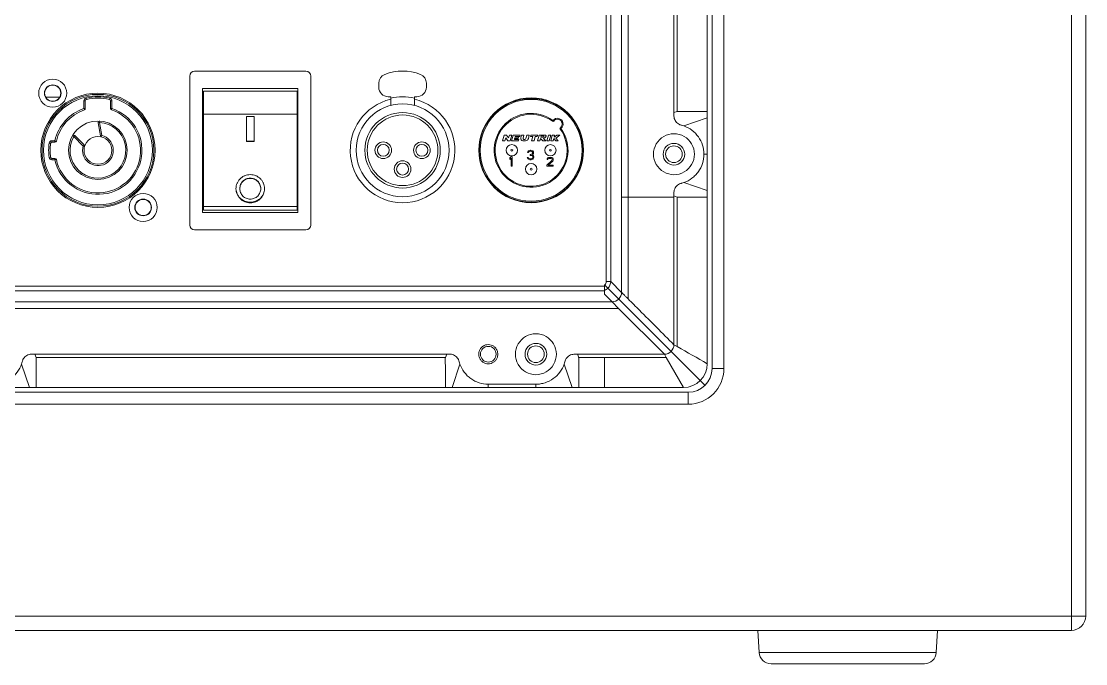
# Model space of a CAD drawing. Header units: millimetres. Extents: x 1177 to 4296, y 93 to 2298.
# Drawn here: x 2585.6 to 2809.2, y 1225.4 to 1360.4 of the extents above; entities that cross this region are included whole.
import ezdxf

# ---------------------------------------------------------------- set-up
doc = ezdxf.new("R2010")
doc.units = ezdxf.units.MM
doc.header["$LTSCALE"] = 0.1
doc.layers.get('0').update_dxf_attribs({"lineweight": 13})

msp = doc.modelspace()

# ---------------------------------------------------------------- linework, layer by layer
for p, q in [((2806.2, 1732.44), (2806.2, 1232.44)), ((2809.2, 1729.44), (2809.2, 1235.44)), ((2730.7, 1677.44), (2730.7, 1287.44)), ((2733.2, 1677.44), (2733.2, 1287.44)), ((2729.7, 1641.44), (2729.7, 1323.44)), ((2708.44, 1468.44), (2708.44, 1305.73)), ((2709.41, 1468.44), (2709.41, 1305.73)), ((2713.1, 1323.44), (2713.1, 1468.04)), ((2711.7, 1441.44), (2711.7, 1323.44)), ((2722.71, 1341.17), (2722.7, 1413.73)), ((2723.4, 1341.44), (2723.4, 1413.46)), ((2621, 1317.56), (2621, 1348.86)), ((2622, 1349.86), (2645.4, 1349.86)), ((2646.4, 1348.86), (2646.4, 1317.56)), ((2623.7, 1346.21), (2643.7, 1346.21)), ((2623.7, 1320.21), (2623.7, 1346.21)), ((2643.7, 1346.21), (2643.7, 1320.21)), ((2660.7, 1347.33), (2660.7, 1346.51)), ((2670.7, 1346.51), (2670.7, 1347.33)), ((2590.69, 1344.44), (2593.72, 1344.44)), ((2599.22, 1344.23), (2599.29, 1343.94)), ((2604.19, 1344.23), (2604.12, 1343.94)), ((2643.55, 1345.71), (2623.85, 1345.71)), ((2623.85, 1320.71), (2623.85, 1345.71)), ((2643.55, 1345.71), (2643.55, 1320.71)), ((2662.7, 1344.51), (2663.2, 1344.51)), ((2663.2, 1344.51), (2663.2, 1342.68)), ((2668.2, 1344.51), (2668.7, 1344.51)), ((2668.2, 1342.68), (2668.2, 1344.51)), ((2598.75, 1343.65), (2599.05, 1343.65)), ((2598.75, 1342.03), (2598.75, 1343.65)), ((2598.75, 1342.03), (2599.05, 1342.03)), ((2598.75, 1342.03), (2598.85, 1341.74)), ((2599.05, 1342.03), (2599.05, 1343.65)), ((2604.65, 1343.65), (2604.35, 1343.65)), ((2604.35, 1343.65), (2604.35, 1342.03)), ((2604.65, 1342.03), (2604.35, 1342.03)), ((2604.65, 1342.03), (2604.56, 1341.74)), ((2604.65, 1343.65), (2604.65, 1342.03)), ((2696.1, 1343.66), (2696.1, 1343.62)), ((2602.06, 1339.1), (2602.08, 1339.4)), ((2623.85, 1340.88), (2643.55, 1340.88)), ((2632.9, 1340.36), (2634.5, 1340.36)), ((2632.9, 1340.36), (2632.9, 1335.14)), ((2634.5, 1335.14), (2634.5, 1340.36)), ((2697.28, 1339.52), (2697.16, 1339.36)), ((2697.44, 1339.4), (2697.28, 1339.52)), ((2722.71, 1341.17), (2723.4, 1341.44)), ((2729.7, 1341.44), (2723.4, 1341.44)), ((2724.77, 1338.39), (2729.7, 1340.06)), ((2602.06, 1339.1), (2601.76, 1339.05)), ((2601.76, 1339.05), (2602.22, 1336.33)), ((2602.06, 1339.1), (2602.52, 1336.38)), ((2698.8, 1337.72), (2698.96, 1337.84)), ((2698.96, 1337.84), (2698.84, 1337.99)), ((2592.05, 1335.26), (2592.67, 1335.26)), ((2592.05, 1335.26), (2592.05, 1334.96)), ((2592.05, 1334.96), (2592.67, 1334.96)), ((2592.67, 1335.26), (2592.96, 1335.2)), ((2592.67, 1335.26), (2592.67, 1334.96)), ((2596.62, 1336.15), (2596.36, 1336.3)), ((2596.62, 1336.15), (2596.83, 1336.37)), ((2598.61, 1334.16), (2596.62, 1336.15)), ((2598.82, 1334.38), (2596.83, 1336.37)), ((2602.52, 1336.38), (2602.22, 1336.33)), ((2602.52, 1336.38), (2602.44, 1336.09)), ((2634.5, 1335.18), (2632.9, 1335.18)), ((2634.5, 1335.14), (2632.9, 1335.14)), ((2686.7, 1335.26), (2687.03, 1336.47)), ((2687.2, 1335.26), (2686.7, 1335.26)), ((2687.03, 1336.47), (2687.51, 1336.47)), ((2687.36, 1335.86), (2687.2, 1335.26)), ((2687.82, 1335.26), (2687.36, 1335.86)), ((2687.51, 1336.47), (2687.96, 1335.87)), ((2688.3, 1335.26), (2687.82, 1335.26)), ((2687.96, 1335.87), (2688.13, 1336.47)), ((2688.13, 1336.47), (2688.63, 1336.47)), ((2688.63, 1336.47), (2688.3, 1335.26)), ((2688.6, 1335.26), (2688.93, 1336.47)), ((2690.05, 1335.26), (2688.6, 1335.26)), ((2688.93, 1336.47), (2690.38, 1336.47)), ((2689.23, 1335.72), (2689.18, 1335.55)), ((2689.18, 1335.55), (2690.13, 1335.55)), ((2689.95, 1335.72), (2689.23, 1335.72)), ((2689.35, 1336.18), (2689.3, 1336.01)), ((2689.3, 1336.01), (2690.03, 1336.01)), ((2690.3, 1336.18), (2689.35, 1336.18)), ((2690.03, 1336.01), (2689.95, 1335.72)), ((2690.13, 1335.55), (2690.05, 1335.26)), ((2690.38, 1336.47), (2690.3, 1336.18)), ((2690.52, 1335.87), (2690.68, 1336.47)), ((2690.68, 1336.47), (2691.18, 1336.47)), ((2691.54, 1335.26), (2690.99, 1335.26)), ((2691.18, 1336.47), (2691, 1335.79)), ((2691.19, 1335.55), (2691.39, 1335.55)), ((2691.62, 1335.73), (2691.82, 1336.47)), ((2691.82, 1336.47), (2692.32, 1336.47)), ((2692.32, 1336.47), (2692.12, 1335.71)), ((2692.55, 1336.18), (2692.62, 1336.47)), ((2693.05, 1336.18), (2692.55, 1336.18)), ((2692.62, 1336.47), (2694.08, 1336.47)), ((2692.81, 1335.26), (2693.05, 1336.18)), ((2693.31, 1335.26), (2692.81, 1335.26)), ((2693.56, 1336.18), (2693.31, 1335.26)), ((2694, 1336.18), (2693.56, 1336.18)), ((2694.08, 1336.47), (2694, 1336.18)), ((2694.05, 1335.26), (2694.38, 1336.47)), ((2694.55, 1335.26), (2694.05, 1335.26)), ((2694.38, 1336.47), (2695.59, 1336.47)), ((2694.69, 1335.77), (2694.55, 1335.26)), ((2695.14, 1335.26), (2694.69, 1335.77)), ((2694.82, 1336.28), (2694.75, 1335.99)), ((2695.11, 1335.99), (2694.75, 1335.99)), ((2694.82, 1336.28), (2695.31, 1336.28)), ((2695.15, 1335.99), (2695.11, 1335.99)), ((2695.78, 1335.26), (2695.14, 1335.26)), ((2695.18, 1336), (2695.15, 1335.99)), ((2695.21, 1336), (2695.18, 1336)), ((2695.21, 1336), (2695.24, 1336.01)), ((2695.24, 1336.01), (2695.27, 1336.03)), ((2695.27, 1336.03), (2695.29, 1336.04)), ((2695.29, 1336.04), (2695.3, 1336.06)), ((2695.3, 1336.06), (2695.32, 1336.08)), ((2695.31, 1336.28), (2695.32, 1336.27)), ((2695.32, 1336.27), (2695.33, 1336.26)), ((2695.32, 1336.08), (2695.33, 1336.1)), ((2695.33, 1336.26), (2695.34, 1336.25)), ((2695.34, 1336.12), (2695.33, 1336.1)), ((2695.48, 1335.85), (2695.33, 1335.77)), ((2695.33, 1335.77), (2695.78, 1335.26)), ((2695.34, 1336.25), (2695.34, 1336.23)), ((2695.34, 1336.23), (2695.35, 1336.22)), ((2695.35, 1336.16), (2695.34, 1336.14)), ((2695.34, 1336.14), (2695.34, 1336.12)), ((2695.35, 1336.22), (2695.35, 1336.2)), ((2695.35, 1336.2), (2695.35, 1336.18)), ((2695.35, 1336.18), (2695.35, 1336.16)), ((2695.55, 1335.89), (2695.48, 1335.85)), ((2695.62, 1335.93), (2695.55, 1335.89)), ((2695.59, 1336.47), (2695.63, 1336.47)), ((2695.68, 1335.97), (2695.62, 1335.93)), ((2695.63, 1336.47), (2695.66, 1336.47)), ((2695.66, 1336.47), (2695.7, 1336.45)), ((2695.73, 1336.01), (2695.68, 1335.97)), ((2695.7, 1336.45), (2695.74, 1336.43)), ((2695.77, 1336.06), (2695.73, 1336.01)), ((2695.74, 1336.43), (2695.77, 1336.4)), ((2695.77, 1336.4), (2695.8, 1336.37)), ((2695.8, 1336.1), (2695.77, 1336.06)), ((2695.8, 1336.37), (2695.82, 1336.34)), ((2695.82, 1336.15), (2695.8, 1336.1)), ((2695.82, 1336.34), (2695.83, 1336.3)), ((2695.83, 1336.21), (2695.82, 1336.15)), ((2695.83, 1336.3), (2695.83, 1336.26)), ((2695.83, 1336.26), (2695.83, 1336.21)), ((2696.01, 1335.26), (2696.33, 1336.47)), ((2696.51, 1335.26), (2696.01, 1335.26)), ((2696.33, 1336.47), (2696.83, 1336.47)), ((2696.83, 1336.47), (2696.51, 1335.26)), ((2696.81, 1335.26), (2697.13, 1336.47)), ((2697.31, 1335.26), (2696.81, 1335.26)), ((2697.13, 1336.47), (2697.63, 1336.47)), ((2697.45, 1335.77), (2697.31, 1335.26)), ((2697.9, 1335.26), (2697.45, 1335.77)), ((2697.63, 1336.47), (2697.51, 1336)), ((2697.51, 1336), (2698.11, 1336.47)), ((2698.7, 1336.47), (2697.88, 1335.83)), ((2697.88, 1335.83), (2698.38, 1335.26)), ((2698.38, 1335.26), (2697.9, 1335.26)), ((2698.11, 1336.47), (2698.7, 1336.47)), ((2591.46, 1334.75), (2591.76, 1334.7)), ((2598.61, 1334.16), (2598.82, 1334.38)), ((2598.61, 1334.16), (2598.9, 1334.08)), ((2681.8, 1333.26), (2681.8, 1334.02)), ((2691.94, 1332.79), (2691.98, 1332.96)), ((2692.13, 1332.79), (2691.94, 1332.79)), ((2691.98, 1332.96), (2692.13, 1333.13)), ((2692.13, 1333.13), (2692.28, 1333.22)), ((2692.2, 1332.92), (2692.13, 1332.79)), ((2692.32, 1333.01), (2692.2, 1332.92)), ((2692.28, 1333.22), (2692.54, 1333.26)), ((2692.5, 1333.05), (2692.32, 1333.01)), ((2692.65, 1333.05), (2692.5, 1333.05)), ((2692.54, 1333.26), (2692.62, 1333.26)), ((2692.62, 1333.26), (2692.88, 1333.22)), ((2692.84, 1333.01), (2692.65, 1333.05)), ((2692.95, 1332.92), (2692.84, 1333.01)), ((2692.88, 1333.22), (2693.03, 1333.13)), ((2693.03, 1332.79), (2692.95, 1332.92)), ((2692.95, 1332.54), (2693.03, 1332.71)), ((2693.03, 1333.13), (2693.18, 1332.96)), ((2693.03, 1332.71), (2693.03, 1332.79)), ((2693.18, 1332.96), (2693.22, 1332.79)), ((2693.22, 1332.71), (2693.18, 1332.54)), ((2693.22, 1332.79), (2693.22, 1332.71)), ((2703.6, 1333.26), (2703.6, 1332.5)), ((2591.46, 1331.77), (2591.76, 1331.82)), ((2592.67, 1331.56), (2592.05, 1331.56)), ((2592.05, 1331.26), (2592.05, 1331.56)), ((2592.67, 1331.26), (2592.05, 1331.26)), ((2592.67, 1331.26), (2592.67, 1331.56)), ((2592.67, 1331.26), (2592.96, 1331.33)), ((2688.2, 1331.66), (2688.48, 1331.96)), ((2688.2, 1331.32), (2688.2, 1331.66)), ((2688.48, 1331.62), (2688.2, 1331.32)), ((2688.48, 1331.96), (2688.75, 1331.96)), ((2688.48, 1329.96), (2688.48, 1331.62)), ((2688.75, 1331.96), (2688.75, 1329.96)), ((2691.9, 1331.73), (2692.09, 1331.73)), ((2691.94, 1331.6), (2691.9, 1331.73)), ((2692.02, 1331.47), (2691.94, 1331.6)), ((2692.13, 1331.39), (2692.02, 1331.47)), ((2692.09, 1331.73), (2692.13, 1331.64)), ((2692.13, 1331.64), (2692.2, 1331.56)), ((2692.28, 1331.3), (2692.13, 1331.39)), ((2692.2, 1331.56), (2692.28, 1331.52)), ((2692.28, 1331.52), (2692.47, 1331.47)), ((2692.43, 1331.26), (2692.28, 1331.3)), ((2692.73, 1331.26), (2692.43, 1331.26)), ((2692.47, 1331.47), (2692.69, 1331.47)), ((2692.5, 1332.37), (2692.65, 1332.37)), ((2692.5, 1332.2), (2692.5, 1332.37)), ((2692.65, 1332.2), (2692.5, 1332.2)), ((2692.65, 1332.37), (2692.88, 1332.45)), ((2692.88, 1332.15), (2692.65, 1332.2)), ((2692.69, 1331.47), (2692.88, 1331.52)), ((2692.88, 1331.3), (2692.73, 1331.26)), ((2692.88, 1332.45), (2692.95, 1332.54)), ((2692.99, 1332.07), (2692.88, 1332.15)), ((2692.88, 1331.52), (2692.95, 1331.56)), ((2693.03, 1331.39), (2692.88, 1331.3)), ((2693.1, 1332.41), (2692.95, 1332.28)), ((2692.95, 1332.28), (2693.14, 1332.2)), ((2692.95, 1331.56), (2693.03, 1331.64)), ((2693.07, 1331.9), (2692.99, 1332.07)), ((2693.03, 1331.64), (2693.07, 1331.73)), ((2693.14, 1331.47), (2693.03, 1331.39)), ((2693.07, 1331.73), (2693.07, 1331.9)), ((2693.18, 1332.54), (2693.1, 1332.41)), ((2693.14, 1332.2), (2693.22, 1332.07)), ((2693.22, 1331.6), (2693.14, 1331.47)), ((2693.22, 1332.07), (2693.25, 1331.9)), ((2693.25, 1331.73), (2693.22, 1331.6)), ((2693.25, 1331.9), (2693.25, 1331.73)), ((2696, 1330.15), (2697.05, 1331.11)), ((2696.04, 1331.34), (2696.08, 1331.49)), ((2696.23, 1331.34), (2696.04, 1331.34)), ((2696.08, 1331.49), (2696.23, 1331.65)), ((2696.23, 1331.65), (2696.38, 1331.72)), ((2696.3, 1331.45), (2696.23, 1331.34)), ((2696.42, 1331.53), (2696.3, 1331.45)), ((2697.24, 1330.99), (2696.3, 1330.15)), ((2696.38, 1331.72), (2696.64, 1331.76)), ((2696.6, 1331.57), (2696.42, 1331.53)), ((2696.75, 1331.57), (2696.6, 1331.57)), ((2696.64, 1331.76), (2696.79, 1331.76)), ((2696.94, 1331.53), (2696.75, 1331.57)), ((2696.79, 1331.76), (2697.02, 1331.72)), ((2697.05, 1331.45), (2696.94, 1331.53)), ((2697.02, 1331.72), (2697.17, 1331.65)), ((2697.13, 1331.34), (2697.05, 1331.45)), ((2697.05, 1331.11), (2697.13, 1331.26)), ((2697.13, 1331.26), (2697.13, 1331.34)), ((2697.17, 1331.65), (2697.32, 1331.49)), ((2697.32, 1331.11), (2697.24, 1330.99)), ((2697.32, 1331.49), (2697.35, 1331.34)), ((2697.35, 1331.26), (2697.32, 1331.11)), ((2697.35, 1331.34), (2697.35, 1331.26)), ((2729, 1332.44), (2729.7, 1332.44)), ((2688.75, 1329.96), (2688.48, 1329.96)), ((2696, 1329.96), (2696, 1330.15)), ((2697.35, 1329.96), (2696, 1329.96)), ((2696.3, 1330.15), (2697.35, 1330.15)), ((2697.35, 1330.15), (2697.35, 1329.96)), ((2724.77, 1326.48), (2729.7, 1324.81)), ((2688.46, 1323.22), (2688.46, 1323.21)), ((2722.71, 1323.44), (2711.7, 1323.44)), ((2711.7, 1303.43), (2711.7, 1323.44)), ((2713.09, 1302.04), (2713.1, 1323.44)), ((2722.71, 1323.71), (2723.4, 1323.44)), ((2722.71, 1323.71), (2722.71, 1323.44)), ((2722.71, 1292.44), (2722.71, 1323.44)), ((2723.4, 1292.04), (2723.4, 1323.44)), ((2723.4, 1323.44), (2729.71, 1323.44)), ((2729.71, 1288.44), (2729.71, 1323.44)), ((2643.7, 1320.21), (2623.7, 1320.21)), ((2623.85, 1321.48), (2643.55, 1321.48)), ((2623.85, 1320.71), (2643.55, 1320.71)), ((2645.4, 1316.56), (2622, 1316.56)), ((2708.1, 1304.7), (2555.3, 1304.7)), ((2708.1, 1303.73), (2555.3, 1303.73)), ((2708.1, 1304.92), (2708.1, 1303.14)), ((2729.24, 1283.9), (2708.17, 1304.97)), ((2709.41, 1305.73), (2711.7, 1303.43)), ((2570.7, 1301.44), (2692.7, 1301.44)), ((2708.1, 1301.44), (2692.7, 1301.44)), ((2709.71, 1301.44), (2708.1, 1303.04)), ((2709.7, 1301.44), (2708.1, 1301.44)), ((2711.09, 1300.05), (2709.71, 1301.43)), ((2552.31, 1300.04), (2711.09, 1300.04)), ((2720.7, 1290.44), (2711.09, 1300.05)), ((2722.71, 1292.44), (2723.4, 1292.04)), ((2588.43, 1290.43), (2588.7, 1290.43)), ((2588.43, 1290.43), (2588.7, 1289.74)), ((2674.7, 1290.43), (2588.7, 1290.43)), ((2674.97, 1290.43), (2674.7, 1290.43)), ((2674.97, 1290.43), (2674.7, 1289.74)), ((2702.43, 1290.45), (2702.7, 1289.74)), ((2721.1, 1289.74), (2720.7, 1290.44)), ((2585.66, 1288.37), (2587.33, 1283.44)), ((2674.7, 1289.74), (2588.7, 1289.74)), ((2677.75, 1288.37), (2676.08, 1283.44)), ((2699.66, 1288.37), (2701.33, 1283.44)), ((2721.1, 1289.74), (2702.7, 1289.74)), ((2702.7, 1288.44), (2702.7, 1283.44)), ((2708.1, 1283.44), (2708.1, 1289.74)), ((2724.7, 1283.44), (2721.1, 1289.74)), ((2733.2, 1287.44), (2730.7, 1287.44)), ((2693.7, 1284.14), (2683.7, 1284.14)), ((2683.7, 1284.14), (2683.7, 1283.44)), ((2693.7, 1284.14), (2693.7, 1283.44)), ((2725.7, 1282.44), (2537.7, 1282.44)), ((2538.7, 1283.44), (2724.7, 1283.44)), ((2725.7, 1279.94), (2725.7, 1282.44)), ((2725.7, 1279.94), (2537.7, 1279.94)), ((2809.2, 1235.44), (2454.2, 1235.44)), ((2806.2, 1232.44), (2457.2, 1232.44)), ((2740.36, 1232.44), (2740.6, 1227.81)), ((2778.05, 1232.44), (2777.8, 1227.81)), ((2777.8, 1227.81), (2740.6, 1227.81)), ((2775.31, 1225.44), (2743.1, 1225.44))]:
    msp.add_line(p, q)
for centre, radius in [((2592.2, 1345.26), 2.95), ((2592.2, 1345.26), 1.75), ((2592.2, 1345.26), 1.7), ((2601.7, 1333.26), 12), ((2601.7, 1333.26), 11.75), ((2601.7, 1333.26), 11.45), ((2692.7, 1333.26), 11), ((2692.7, 1333.26), 10.9), ((2692.7, 1333.26), 10.7), ((2665.7, 1333.26), 9.75), ((2601.7, 1333.26), 6.15), ((2665.7, 1333.26), 7.92), ((2665.7, 1333.26), 7.42), ((2601.7, 1333.26), 2.92), ((2661.65, 1333.26), 1.75), ((2669.75, 1333.26), 1.75), ((2661.65, 1333.26), 1.25), ((2669.75, 1333.26), 1.25), ((2688.65, 1333.26), 1.19), ((2688.65, 1333.26), 0.19), ((2696.75, 1333.26), 1.19), ((2696.75, 1333.26), 0.19), ((2722.7, 1332.44), 2.27), ((2722.7, 1332.44), 1.75), ((2665.7, 1329.31), 1.75), ((2665.7, 1329.31), 1.25), ((2692.7, 1329.31), 1.19), ((2692.7, 1329.31), 0.19), ((2611.2, 1321.26), 2.95), ((2611.2, 1321.26), 1.75), ((2611.2, 1321.26), 1.7), ((2693.7, 1290.44), 2.27), ((2683.7, 1290.44), 1.65), ((2693.7, 1290.44), 1.75)]:
    msp.add_circle(centre, radius)
for centre, radius, start, end in [((2622, 1348.86), 1, 90, 180), ((2645.4, 1348.86), 1, 0, 90), ((2662.7, 1347.33), 2, 112.0243, 180), ((2665.7, 1339.91), 10, 67.9757, 112.0243), ((2668.7, 1347.33), 2, 0, 67.9757), ((2662.7, 1346.51), 2, 180, 270), ((2668.7, 1346.51), 2, 270, 0), ((2599.35, 1343.65), 0.6, 102.7476, 180), ((2599.35, 1343.65), 0.3, 102.7476, 180), ((2601.7, 1333.26), 11.25, 77.2524, 102.7476), ((2601.7, 1333.26), 10.95, 77.2524, 102.7476), ((2604.05, 1343.65), 0.3, 0, 77.2524), ((2604.05, 1343.65), 0.6, 0, 77.2524), ((2665.7, 1333.26), 11, 103.1366, 76.8634), ((2665.7, 1333.26), 11.25, 77.1604, 102.8396), ((2601.7, 1333.26), 9.25, 108.5976, 167.5131), ((2601.7, 1333.26), 9.25, 192.4869, 71.4024), ((2601.7, 1333.26), 8.95, 108.5976, 167.5131), ((2601.7, 1333.26), 8.95, 192.4869, 71.4024), ((2598.75, 1342.03), 0.3, 288.5976, 0), ((2604.65, 1342.03), 0.3, 180, 251.4024), ((2602.06, 1339.1), 0.3, 86.5075, 189.5279), ((2692.7, 1333.26), 7.76, 53.8414, 36.1586), ((2692.7, 1333.26), 7.56, 53.8427, 36.1573), ((2697.28, 1339.52), 0.2, 233.8427, 321.5371), ((2698.22, 1338.78), 1.2, 308.4652, 141.5294), ((2698.22, 1338.78), 1, 308.4629, 141.5371), ((2601.7, 1333.26), 5.85, 150.3644, 86.5075), ((2698.96, 1337.84), 0.2, 128.4629, 216.1573), ((2592.05, 1334.66), 0.6, 90, 171.7444), ((2592.05, 1334.66), 0.3, 90, 171.7444), ((2592.67, 1335.26), 0.3, 270, 347.5131), ((2596.62, 1336.15), 0.3, 45, 150.3644), ((2601.7, 1333.26), 3.23, 163.7259, 75.4059), ((2602.52, 1336.38), 0.3, 189.5279, 255.4059), ((2690.99, 1335.74), 0.484, 165, 270), ((2691.19, 1335.74), 0.194, 165, 270), ((2691.39, 1335.79), 0.242, 270, 345), ((2691.54, 1335.87), 0.605, 270, 345), ((2722.7, 1332.44), 4.3, 359.999, 180.0004), ((2601.7, 1333.26), 10.35, 171.7444, 188.2556), ((2601.7, 1333.26), 10.05, 171.7444, 188.2556), ((2598.61, 1334.16), 0.3, 343.7259, 45), ((2592.05, 1331.86), 0.6, 188.2556, 270), ((2592.05, 1331.86), 0.3, 188.2556, 270), ((2592.67, 1331.26), 0.3, 12.4869, 90), ((2722.7, 1332.44), 4.3, 179.9996, 359.9998), ((2622, 1317.56), 1, 180, 270), ((2645.4, 1317.56), 1, 270, 0), ((2707.52, 1305.62), 0.909, 309.6647, 314.9778), ((2707.41, 1305.73), 2, 315.0267, 0.0302), ((2709.7, 1303.44), 2, 270.0842, 315.0081), ((2709.7, 1303.44), 2, 315.0012, 359.9285), ((2693.7, 1290.44), 4.3, 89.9996, 269.9998), ((2693.7, 1290.44), 4.3, 269.999, 90.0003), ((2720.7, 1292.44), 2, 314.9928, 359.9808), ((2720.7, 1292.44), 2, 270.0199, 315.0075), ((2724.7, 1288.44), 5, 270.0002, 359.9997), ((2725.7, 1287.44), 7.5, 270, 0), ((2725.7, 1287.44), 5, 270, 0), ((2806.2, 1235.44), 3, 270, 0), ((2743.1, 1227.94), 2.5, 183, 270), ((2775.31, 1227.94), 2.5, 270, 357)]:
    msp.add_arc(centre, radius, start, end)
for points, knots in [([(2724.78, 1338.39), (2724.62, 1338.45), (2724.39, 1338.5), (2724.07, 1338.59), (2723.77, 1338.71), (2723.42, 1338.93), (2723.08, 1339.28), (2722.84, 1339.72), (2722.71, 1340.19), (2722.69, 1340.68), (2722.71, 1341.01), (2722.71, 1341.17)], [0, 0, 0, 0, 0.124625, 0.186952, 0.249361, 0.374625, 0.499991, 0.625059, 0.750326, 0.875138, 1, 1, 1, 1]), ([(2729, 1332.44), (2729.01, 1333.08), (2728.8, 1334.39), (2727.92, 1336.15), (2726.54, 1337.55), (2725.39, 1338.18), (2724.78, 1338.39)], [0, 0, 0, 0, 0.250599, 0.500544, 0.750085, 1, 1, 1, 1]), ([(2724.77, 1326.48), (2725.38, 1326.7), (2726.25, 1327.17), (2727.23, 1328.02), (2728.06, 1329.01), (2728.8, 1330.49), (2729.01, 1331.79), (2729, 1332.44)], [0, 0, 0, 0, 0.249797, 0.374811, 0.499821, 0.749591, 1, 1, 1, 1]), ([(2630.7, 1325.2), (2630.7, 1325.39), (2630.74, 1325.78), (2630.91, 1326.33), (2631.19, 1326.85), (2631.57, 1327.3), (2632.02, 1327.67), (2632.55, 1327.94), (2633.11, 1328.11), (2633.51, 1328.15), (2633.7, 1328.15)], [0, 0, 0, 0, 0.124211, 0.248417, 0.372785, 0.497468, 0.622558, 0.74807, 0.873945, 1, 1, 1, 1]), ([(2631.5, 1325.27), (2631.5, 1325.41), (2631.53, 1325.69), (2631.66, 1326.1), (2631.86, 1326.47), (2632.14, 1326.79), (2632.47, 1327.06), (2632.86, 1327.26), (2633.27, 1327.38), (2633.56, 1327.41), (2633.7, 1327.41)], [0, 0, 0, 0, 0.123094, 0.246481, 0.370407, 0.495032, 0.620418, 0.746489, 0.873118, 1, 1, 1, 1]), ([(2631.5, 1325.2), (2631.5, 1325.34), (2631.53, 1325.62), (2631.66, 1326.03), (2631.86, 1326.41), (2632.14, 1326.74), (2632.47, 1327.01), (2632.86, 1327.21), (2633.27, 1327.34), (2633.56, 1327.36), (2633.7, 1327.36)], [0, 0, 0, 0, 0.124183, 0.248399, 0.372802, 0.497521, 0.622639, 0.748145, 0.873999, 1, 1, 1, 1]), ([(2633.7, 1328.15), (2633.9, 1328.15), (2634.29, 1328.11), (2634.86, 1327.94), (2635.38, 1327.67), (2635.84, 1327.3), (2636.21, 1326.85), (2636.49, 1326.33), (2636.66, 1325.78), (2636.7, 1325.39), (2636.7, 1325.2)], [0, 0, 0, 0, 0.126052, 0.251923, 0.377434, 0.502525, 0.627208, 0.75158, 0.875791, 1, 1, 1, 1]), ([(2633.7, 1327.41), (2633.85, 1327.41), (2634.13, 1327.38), (2634.55, 1327.26), (2634.93, 1327.06), (2635.27, 1326.79), (2635.54, 1326.47), (2635.75, 1326.1), (2635.87, 1325.69), (2635.9, 1325.41), (2635.9, 1325.27)], [0, 0, 0, 0, 0.126882, 0.253508, 0.379578, 0.504962, 0.629586, 0.753514, 0.876904, 1, 1, 1, 1]), ([(2633.7, 1327.36), (2633.85, 1327.36), (2634.14, 1327.34), (2634.55, 1327.21), (2634.93, 1327.01), (2635.27, 1326.74), (2635.54, 1326.41), (2635.75, 1326.03), (2635.87, 1325.62), (2635.9, 1325.34), (2635.9, 1325.2)], [0, 0, 0, 0, 0.126, 0.251852, 0.377357, 0.502473, 0.627191, 0.751596, 0.875816, 1, 1, 1, 1]), ([(2724.77, 1326.48), (2724.62, 1326.42), (2724.38, 1326.37), (2724.07, 1326.28), (2723.77, 1326.16), (2723.42, 1325.94), (2723.08, 1325.59), (2722.84, 1325.16), (2722.71, 1324.68), (2722.69, 1324.19), (2722.71, 1323.87), (2722.71, 1323.71)], [0, 0, 0, 0, 0.12465, 0.186974, 0.249351, 0.374632, 0.500034, 0.625065, 0.750316, 0.875143, 1, 1, 1, 1]), ([(2633.7, 1322.22), (2633.51, 1322.22), (2633.11, 1322.25), (2632.55, 1322.43), (2632.02, 1322.71), (2631.57, 1323.08), (2631.19, 1323.53), (2630.91, 1324.05), (2630.74, 1324.61), (2630.7, 1325), (2630.7, 1325.2)], [0, 0, 0, 0, 0.125729, 0.251387, 0.376868, 0.50211, 0.627054, 0.751671, 0.875969, 1, 1, 1, 1]), ([(2630.7, 1325.2), (2630.71, 1325.01), (2630.76, 1324.63), (2630.94, 1324.1), (2631.22, 1323.61), (2631.6, 1323.18), (2632.05, 1322.82), (2632.57, 1322.56), (2633.12, 1322.4), (2633.51, 1322.37), (2633.7, 1322.37)], [0, 0, 0, 0, 0.123081, 0.246483, 0.370437, 0.495087, 0.620482, 0.74655, 0.873146, 1, 1, 1, 1]), ([(2633.7, 1323.01), (2633.56, 1323.01), (2633.27, 1323.04), (2632.85, 1323.17), (2632.47, 1323.37), (2632.14, 1323.65), (2631.86, 1323.98), (2631.66, 1324.36), (2631.53, 1324.77), (2631.5, 1325.05), (2631.5, 1325.2)], [0, 0, 0, 0, 0.125764, 0.251459, 0.376941, 0.502168, 0.627078, 0.751663, 0.875946, 1, 1, 1, 1]), ([(2635.9, 1325.2), (2635.9, 1325.05), (2635.87, 1324.77), (2635.75, 1324.36), (2635.54, 1323.98), (2635.27, 1323.65), (2634.93, 1323.37), (2634.55, 1323.17), (2634.14, 1323.04), (2633.85, 1323.01), (2633.7, 1323.01)], [0, 0, 0, 0, 0.124051, 0.248332, 0.372915, 0.497825, 0.623054, 0.748538, 0.874236, 1, 1, 1, 1]), ([(2633.7, 1322.37), (2633.9, 1322.37), (2634.28, 1322.4), (2634.84, 1322.56), (2635.35, 1322.82), (2635.81, 1323.18), (2636.18, 1323.61), (2636.47, 1324.1), (2636.65, 1324.63), (2636.7, 1325.01), (2636.7, 1325.2)], [0, 0, 0, 0, 0.126853, 0.253446, 0.379513, 0.504907, 0.629558, 0.753513, 0.876917, 1, 1, 1, 1]), ([(2636.7, 1325.2), (2636.7, 1325), (2636.66, 1324.61), (2636.49, 1324.05), (2636.21, 1323.53), (2635.84, 1323.08), (2635.38, 1322.71), (2634.86, 1322.43), (2634.29, 1322.25), (2633.9, 1322.22), (2633.7, 1322.22)], [0, 0, 0, 0, 0.124032, 0.248326, 0.372939, 0.497883, 0.623124, 0.748606, 0.874268, 1, 1, 1, 1]), ([(2708.44, 1305.73), (2708.45, 1305.59), (2708.41, 1305.31), (2708.26, 1305.07), (2708.17, 1304.97)], [0, 0, 0, 0, 0.500127, 1, 1, 1, 1]), ([(2708.44, 1305.73), (2708.55, 1305.73), (2708.75, 1305.73), (2709.03, 1305.73), (2709.25, 1305.73), (2709.36, 1305.73), (2709.41, 1305.73)], [0, 0, 0, 0, 0.332639, 0.630508, 0.860971, 1, 1, 1, 1]), ([(2708.1, 1303.14), (2708.11, 1303.13), (2708.12, 1303.11), (2708.1, 1303.08), (2708.09, 1303.06), (2708.1, 1303.05), (2708.1, 1303.04)], [0, 0, 0, 0, 0.24629, 0.630902, 0.810073, 1, 1, 1, 1]), ([(2711.7, 1303.43), (2711.72, 1303.42), (2711.77, 1303.36), (2711.86, 1303.26), (2712.01, 1303.11), (2712.26, 1302.86), (2712.63, 1302.5), (2712.94, 1302.2), (2713.09, 1302.04)], [0, 0, 0, 0, 0.03529, 0.109981, 0.216009, 0.345914, 0.654261, 1, 1, 1, 1]), ([(2713.09, 1302.04), (2713.88, 1301.24), (2715.88, 1299.26), (2719.08, 1296.05), (2721.5, 1293.65), (2722.7, 1292.44)], [0, 0, 0, 0, 0.247271, 0.622366, 1, 1, 1, 1]), ([(2681.86, 1291.22), (2681.93, 1291.4), (2682.14, 1291.74), (2682.72, 1292.28), (2683.72, 1292.58), (2684.71, 1292.26), (2685.29, 1291.72), (2685.49, 1291.37), (2685.56, 1291.19)], [0, 0, 0, 0, 0.125748, 0.251355, 0.499997, 0.748655, 0.874239, 1, 1, 1, 1]), ([(2585.66, 1288.37), (2585.71, 1288.52), (2585.77, 1288.76), (2585.86, 1289.07), (2585.98, 1289.37), (2586.2, 1289.72), (2586.55, 1290.06), (2586.98, 1290.3), (2587.46, 1290.43), (2587.95, 1290.45), (2588.27, 1290.43), (2588.43, 1290.43)], [0, 0, 0, 0, 0.124625, 0.186951, 0.249361, 0.374629, 0.499999, 0.625059, 0.750324, 0.875141, 1, 1, 1, 1]), ([(2677.75, 1288.37), (2677.69, 1288.52), (2677.62, 1288.84), (2677.47, 1289.3), (2677.21, 1289.72), (2676.85, 1290.06), (2676.42, 1290.3), (2675.95, 1290.43), (2675.46, 1290.45), (2675.13, 1290.43), (2674.97, 1290.43)], [0, 0, 0, 0, 0.124669, 0.249241, 0.374535, 0.499956, 0.625006, 0.750272, 0.875125, 1, 1, 1, 1]), ([(2702.43, 1290.44), (2702.11, 1290.44), (2701.62, 1290.47), (2700.98, 1290.3), (2700.55, 1290.06), (2700.2, 1289.72), (2699.93, 1289.3), (2699.79, 1288.83), (2699.71, 1288.52), (2699.66, 1288.37)], [0, 0, 0, 0, 0.249657, 0.374789, 0.499795, 0.625426, 0.750745, 0.875292, 1, 1, 1, 1]), ([(2702.43, 1290.45), (2705.47, 1290.46), (2711.56, 1290.5), (2717.66, 1290.43), (2720.7, 1290.44)], [0, 0, 0, 0, 0.5, 1, 1, 1, 1]), ([(2579.7, 1284.14), (2580.35, 1284.13), (2581.65, 1284.34), (2583.42, 1285.22), (2584.82, 1286.6), (2585.44, 1287.76), (2585.66, 1288.37)], [0, 0, 0, 0, 0.250598, 0.500542, 0.750082, 1, 1, 1, 1]), ([(2588.74, 1289.64), (2588.73, 1289.64), (2588.72, 1289.65), (2588.69, 1289.67), (2588.69, 1289.7), (2588.7, 1289.71), (2588.71, 1289.72)], [0, 0, 0, 0, 0.266721, 0.522281, 0.750701, 1, 1, 1, 1]), ([(2588.7, 1283.44), (2588.7, 1283.95), (2588.71, 1284.73), (2588.7, 1285.76), (2588.69, 1286.53), (2588.7, 1287.31), (2588.73, 1288.35), (2588.76, 1289.12), (2588.74, 1289.64)], [0, 0, 0, 0, 0.249047, 0.37423, 0.499558, 0.624864, 0.750051, 1, 1, 1, 1]), ([(2674.67, 1289.66), (2674.66, 1289.14), (2674.68, 1288.36), (2674.7, 1287.32), (2674.71, 1286.28), (2674.7, 1284.99), (2674.7, 1283.95), (2674.7, 1283.44)], [0, 0, 0, 0, 0.24996, 0.375128, 0.500434, 0.750947, 1, 1, 1, 1]), ([(2674.7, 1289.74), (2674.72, 1289.73), (2674.73, 1289.68), (2674.69, 1289.66), (2674.67, 1289.66)], [0, 0, 0, 0, 0.476408, 1, 1, 1, 1]), ([(2677.75, 1288.37), (2677.96, 1287.76), (2678.43, 1286.89), (2679.28, 1285.91), (2680.28, 1285.08), (2681.75, 1284.34), (2683.05, 1284.13), (2683.7, 1284.14)], [0, 0, 0, 0, 0.249794, 0.374809, 0.499814, 0.749599, 1, 1, 1, 1]), ([(2685.55, 1289.66), (2685.47, 1289.48), (2685.27, 1289.13), (2684.68, 1288.6), (2683.69, 1288.29), (2682.69, 1288.61), (2682.12, 1289.16), (2681.92, 1289.51), (2681.84, 1289.69)], [0, 0, 0, 0, 0.125749, 0.251354, 0.499997, 0.748656, 0.874236, 1, 1, 1, 1]), ([(2699.66, 1288.37), (2699.44, 1287.76), (2698.82, 1286.6), (2697.42, 1285.22), (2695.94, 1284.49), (2694.68, 1284.18), (2694.03, 1284.14), (2693.7, 1284.14)], [0, 0, 0, 0, 0.249755, 0.499058, 0.74884, 0.874362, 1, 1, 1, 1]), ([(2702.7, 1289.74), (2702.7, 1289.73), (2702.68, 1289.72), (2702.69, 1289.68), (2702.72, 1289.66), (2702.73, 1289.66)], [0, 0, 0, 0, 0.254767, 0.493623, 1, 1, 1, 1]), ([(2702.73, 1289.66), (2702.74, 1289.45), (2702.66, 1289.05), (2702.71, 1288.64), (2702.7, 1288.44)], [0, 0, 0, 0, 0.500049, 1, 1, 1, 1])]:
    msp.add_open_spline(points, degree=3, knots=knots)
for points in [[(2708.82, 1304.32), (2708.62, 1304.11), (2708.37, 1303.95), (2708.1, 1303.85)], [(2681.7, 1290.44), (2681.7, 1290.7), (2681.76, 1290.97), (2681.86, 1291.22)], [(2681.84, 1289.69), (2681.75, 1289.92), (2681.7, 1290.18), (2681.7, 1290.44)], [(2685.7, 1290.44), (2685.71, 1290.17), (2685.65, 1289.9), (2685.55, 1289.66)], [(2685.56, 1291.19), (2685.66, 1290.95), (2685.71, 1290.69), (2685.7, 1290.44)], [(2723.4, 1292.04), (2725.5, 1290.84), (2727.61, 1289.63), (2729.71, 1288.44)]]:
    msp.add_open_spline(points, degree=3)

doc.saveas('drawing.dxf')
